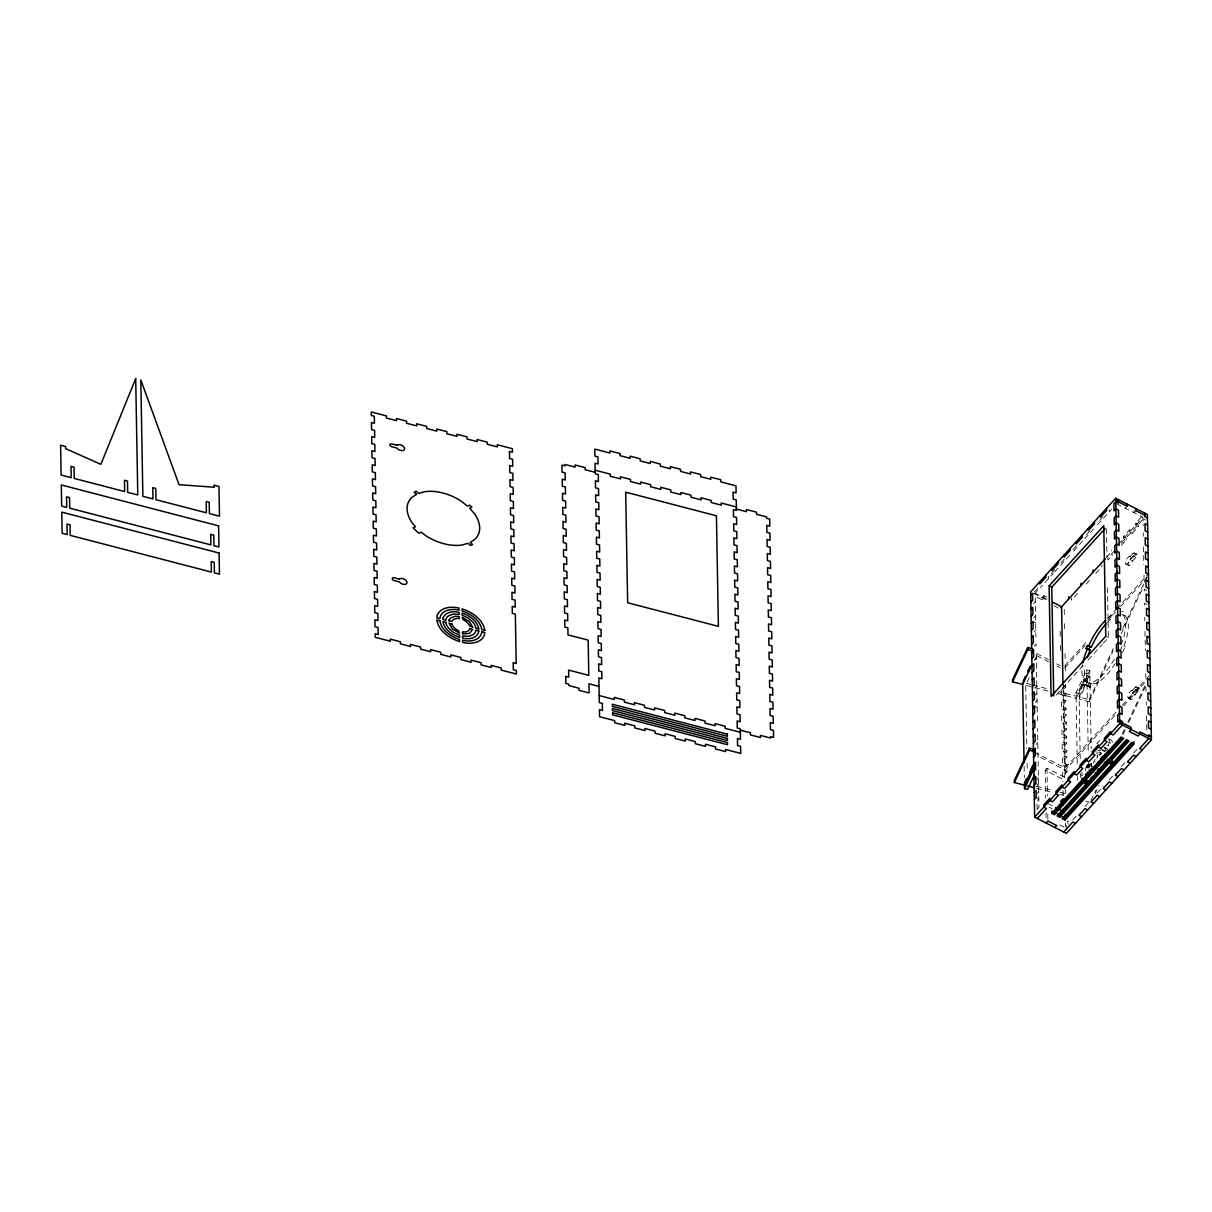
<?xml version="1.0" encoding="UTF-8"?>
<svg xmlns="http://www.w3.org/2000/svg" width="1212" height="1212" viewBox="0 0 1212 1212"><rect width="100%" height="100%" fill="white"/><g stroke="black" fill="none" stroke-linecap="round" stroke-linejoin="round"><path stroke-width="0.75" stroke-dasharray="5 3.75" d="M1082.058 772.226L1081.74 775.953L1083.558 773.953M1089.027 767.938L1089.83 763.833M1085.391 770.741L1086.634 765.181M1121.039 644.966L1122.963 639.784A38.526 14.665 -62.9 0 0 1122.524 614.439L1125.16 615.787A38.526 14.665 -62.9 0 1 1125.615 641.133L1123.676 646.314L1125.221 646.405L1122.539 652.617M1086.088 767.893L1087.452 764.227M1087.679 767.226L1088.876 763.999M1089.285 766.545L1090.315 763.787M1093.163 763.348L1095.087 759.151M1115.237 663.509A38.526 14.665 -62.9 0 1 1095.906 683.28L1092.042 684.083L1090.709 687.189L1089.391 687.098L1086.74 685.75L1088.088 682.644L1085.104 681.447A38.526 14.665 -62.9 0 1 1082.574 664.615M1086.74 685.75L1088.058 685.825L1089.406 682.72L1093.269 681.932A38.526 14.665 -62.9 0 0 1115.131 657.874M1089.391 687.098L1090.739 684.007L1088.088 682.644M1119.888 651.268L1122.585 645.057L1125.221 646.405M1034.836 660.01L1036.366 656.752M1029.291 677.629L1025.716 685.25L1032.912 687.113M1077.286 763.484L1076.029 692.719L1086.785 669.857L1089.815 670.645L1089.876 674.175L1079.119 697.036L1089.209 699.657L1089.24 701.763L1079.15 699.142L1089.906 676.281L1086.891 675.493L1076.12 698.354L1058.121 693.673M1086.785 669.857L1086.846 673.387L1076.089 696.249L1059.879 692.037M1080.21 758.682L1079.059 693.506L1089.815 670.645M1089.209 699.657L1113.222 648.617M1122.827 628.195L1143.658 583.957M1144.446 582.245L1146.855 577.139M1089.24 701.763L1113.267 650.723M1121.267 633.709L1143.689 586.063M1090.997 800.359L1095.799 790.148M1122.221 734.002L1124.615 728.897M1127.827 722.079L1145.431 684.659M1095.027 793.966L1099.026 785.452M1123.054 734.411L1125.463 729.306M1128.66 722.503L1145.476 686.765M1096.83 756.379L1097.799 755.152L1097.33 757.894A9.635 3.666 -62.9 0 0 1094.921 762.227M1034.442 591.926L1037.851 588.168M1054.561 569.792L1048.486 576.473L1048.516 578.578M1064.272 559.096L1060.636 563.11L1060.667 565.216M1076.423 545.733L1072.772 549.748L1072.817 551.854L1082.528 541.158M1089.785 531.038L1084.922 536.371L1084.967 538.492L1093.466 529.129M1099.496 520.342L1103.147 516.327L1103.178 518.448M1034.472 594.032L1042.441 585.26M1044.88 582.593L1053.379 573.231M1054.591 571.897L1070.393 554.52M1106.829 514.433L1097.102 525.129L1097.072 523.008M1111.54 509.252L1109.253 511.767L1109.222 509.646M1033.488 603.743L1035.306 601.728M1046.865 597.183L1043.926 595.683L1042.108 597.683L1042.153 599.788L1034.806 596.046M1042.153 599.788L1043.971 597.789L1043.926 595.683M1125.357 508.252L1127.175 506.252M1033.73 617.817L1035.563 615.817M1135.992 510.752L1134.174 512.752L1134.129 510.646L1131.19 509.146M1033.987 631.906L1035.805 629.907M1121.327 545.339L1126.19 539.991L1123.539 538.643L1123.509 536.537L1129.584 529.856L1132.22 531.204L1132.266 533.31L1129.614 531.962L1129.584 529.856M1132.266 533.31L1138.341 526.629L1135.689 525.281L1135.659 523.175L1141.34 516.903M1106.541 557.353L1111.389 552.005L1111.359 549.9M1118.691 543.991L1142.522 517.766M1113.995 551.248L1107.935 557.929L1107.965 560.05L1112.828 554.702M1121.297 543.234L1143.992 518.251M1077.604 593.456L1071.529 600.137L1071.484 598.016M1086.103 584.093L1089.739 580.093M1095.815 573.412L1101.89 566.731L1101.859 564.61M1034.23 645.996L1036.063 643.981L1036.154 649.268M1034.487 660.07L1036.305 658.071M1129.993 556.672L1133.084 553.263A2.136 0.818 -62.9 0 1 1134.326 553.339A2.136 0.818 -62.9 0 1 1133.144 556.081L1130.038 559.49A4.287 1.636 -62.9 0 1 1126.387 564.277A4.287 1.636 -62.9 0 1 1126.312 559.959A4.287 1.636 -62.9 0 1 1129.993 556.672L1132.629 558.035L1135.735 554.626A2.136 0.818 -62.9 0 1 1136.977 554.687A2.136 0.818 -62.9 0 1 1135.78 557.444L1132.69 560.853A4.287 1.636 -62.9 0 1 1129.039 565.625A4.287 1.636 -62.9 0 1 1128.963 561.308A4.287 1.636 -62.9 0 1 1132.629 558.035M1034.987 688.249L1036.805 686.234M1035.109 695.279L1036.927 693.279M1064.697 665.888L1087.543 640.769M1107.844 618.423L1115.464 610.045M1116.722 608.651L1147.188 575.139M1064.727 668.009L1085.043 645.663M1107.889 620.529L1115.494 612.151M1120.57 606.576L1148.491 575.851M1035.23 702.324L1037.063 700.324M1056.273 694.976L1082.967 665.6M1088.058 660.01L1102.041 644.632M1103.299 643.224L1108.389 637.633L1107.465 585.169M1063.818 689.022L1065.636 687.022L1065.575 683.507M1065.757 694.067L1063.939 696.067L1061.288 694.718L1063.121 692.719L1065.757 694.067L1065.878 701.112L1064.06 703.111L1061.424 701.763L1063.242 699.763L1065.878 701.112M1066.015 708.156L1064.181 710.156L1061.545 708.808L1063.363 706.793L1066.015 708.156L1066.136 715.186L1064.318 717.201L1061.667 715.853L1063.485 713.838L1066.136 715.186M1035.987 744.577L1037.805 742.577M1066.257 722.231L1064.439 724.246L1061.788 722.882L1063.621 720.882L1066.257 722.231L1066.378 729.276L1064.56 731.275L1061.924 729.927L1063.742 727.927L1066.378 729.276M1066.515 736.32L1064.681 738.32L1062.045 736.972L1063.863 734.972L1066.515 736.32L1066.636 743.365L1064.818 745.365L1062.167 744.016L1063.984 742.002L1066.636 743.365M1066.757 750.41L1064.939 752.41L1062.288 751.061L1064.121 749.046L1066.757 750.41L1066.878 757.439L1065.06 759.454L1062.424 758.091L1064.242 756.091L1066.878 757.439M1036.608 779.786L1038.426 777.786M1045.168 770.211L1046.986 768.211L1064.621 777.225L1062.788 779.225L1045.168 770.211L1045.668 798.011M1036.73 786.83L1038.548 784.831L1035.912 783.467M1067.014 764.484L1065.181 766.484L1062.545 765.136L1064.363 763.136L1067.014 764.484L1067.136 771.529L1065.303 773.529L1062.666 772.18L1064.484 770.181L1067.136 771.529M1036.851 793.875L1038.684 791.875M1132.356 690.476L1135.462 687.068A2.136 0.818 -62.9 0 1 1136.704 687.143A2.136 0.818 -62.9 0 1 1135.508 689.886L1132.417 693.294A4.287 1.636 -62.9 0 1 1128.766 698.082A4.287 1.636 -62.9 0 1 1128.69 693.764A4.287 1.636 -62.9 0 1 1132.356 690.476L1135.008 691.825L1138.098 688.416A2.136 0.818 -62.9 0 1 1139.341 688.492A2.136 0.818 -62.9 0 1 1138.159 691.234L1135.053 694.643A4.287 1.636 -62.9 0 1 1131.402 699.43A4.287 1.636 -62.9 0 1 1131.326 695.112A4.287 1.636 -62.9 0 1 1135.008 691.825M1115.979 712.141L1065.212 767.999L1035.154 752.622M1122.327 705.157L1148.976 675.841M1114.737 715.656L1065.242 770.105L1038.533 756.439M1123.63 705.884L1145.204 682.144M1037.124 809.358L1038.957 807.359L1037.548 728.488M1107.829 751.516L1105.192 750.167L1107.011 748.152L1106.723 746.213M1072.802 819.903L1077.665 814.555M1084.952 806.541L1089.8 801.193M1097.087 793.178L1103.162 786.497M1109.238 779.816L1115.313 773.135M1121.388 766.438L1126.251 761.106M1133.538 753.076L1137.174 749.077M1099.693 740.638L1096.83 743.35L1099.481 744.698M1099.587 751.031L1101.041 749.667M1103.223 751.182L1102.45 749.94L1105.102 751.288L1100.602 752.228L1099.663 755.258L1097.527 753.425M1097.951 750.879L1099.723 749.789M1122.206 611.409L1123.509 611.484M1086.846 673.387L1089.876 674.175M1076.029 692.719L1079.059 693.506M1031.079 684.538L1025.67 683.129L1026.837 748.501M1032.882 685.007L1049.077 689.219M1034.715 687.583L1049.122 691.325M1036.457 786.179L1052.667 790.391M1059.864 792.269L1065.272 793.663M1036.502 788.285L1052.698 792.496M1059.909 794.375L1063.5 795.314M1085.982 801.162L1089.346 802.041M1122.176 614.59L1125.16 615.787M1085.104 681.447L1090.739 684.007M1108.95 739.168L1111.328 740.123L1112.858 742.592M1108.51 742.411L1109.768 742.911M1107.132 745.274L1108.222 745.713M1105.162 747.91L1105.753 748.137A12.938 4.924 -62.9 0 1 1107.616 750.046M1116.54 503.737L1142.977 517.266M1145.643 520.024L1143.007 518.675L1143.128 525.705M1135.659 523.175L1138.295 524.523L1138.341 526.629M1123.509 536.537L1126.145 537.886L1126.19 539.991M1134.159 552.808L1136.795 554.172M1133.084 553.263L1135.735 554.626M1133.144 556.081L1135.78 557.444M1130.038 559.49L1132.69 560.853M1125.827 564.125L1128.478 565.474M1146.9 590.441L1144.249 589.093L1144.31 592.607M1147.143 604.53L1144.507 603.182L1144.567 606.697M1046.91 599.289L1035.154 593.289L1035.927 636.951M1033.306 593.183L1049.456 601.44M1053.895 605.803L1058.303 608.06M1105.753 636.285L1108.389 637.633M1033.033 621.514L1035.684 622.862M1136.523 686.613L1139.174 687.962M1135.462 687.068L1138.098 688.416M1135.508 689.886L1138.159 691.234M1132.417 693.294L1135.053 694.643M1128.205 697.915L1130.841 699.279M1036.714 653.632L1048.395 659.601M1056.743 663.873L1060.091 665.585M1036.745 655.737L1048.441 661.722M1056.788 665.994L1060.121 667.691M1089.406 682.72L1092.042 684.083M1088.058 685.825L1090.709 687.189M1062.985 685.674L1065.636 687.022M1034.533 706.005L1037.184 707.369M1106.662 748.501L1104.011 747.153A12.938 4.924 -62.9 0 1 1105.192 750.167M1101.723 749.652L1104.374 751.001M1093.497 767.287L1090.906 765.272A9.635 3.666 -62.9 0 1 1091.421 763.151M1036.154 797.557L1038.805 798.905L1036.987 800.92L1037.139 809.722M1047.607 803.42L1054.016 806.692M1049.001 807.056L1052.198 808.692M1059.636 824.917L1064.045 827.175M1108.692 738.775L1110.662 744.153L1108.828 746.153L1108.465 743.729M1143.249 532.75L1143.31 536.28M1143.507 546.839L1143.81 564.444M1144.007 575.003L1144.067 578.533M1144.749 617.256L1144.81 620.786M1145.007 631.346L1145.34 650.708M1145.749 673.599L1145.81 677.114M1145.991 687.674L1146.067 691.204M1146.249 701.763L1146.31 705.278M1146.491 715.853L1146.749 729.927M1106.465 528.947L1106.965 557.05M1096.981 751.804L1097.012 753.909M1089.906 676.281L1091.194 748.834M1091.451 763.712L1091.527 767.438M1086.891 675.493L1088.27 753.622M1088.437 762.924L1088.527 768.499M1080.468 773.574L1080.543 777.301M1077.513 776.513L1077.574 780.24M1064.257 609.56L1064.394 616.605M1064.515 623.65L1064.636 630.694M1065.045 653.571L1065.136 658.858M1065.257 665.903L1065.378 672.933M1068.075 824.342L1067.999 820.827L1066.181 822.827L1066.302 829.872M1063.681 681.992L1065.378 777.18M1065.606 789.966L1065.666 793.618M1063.015 687.431L1064.621 777.225M1065.424 822.993L1065.484 826.508M1060.167 631.346L1060.288 638.376M1060.424 645.42L1060.515 650.708M1061.197 689.431L1061.288 694.718M1061.424 701.763L1061.545 708.808M1061.667 715.853L1061.788 722.882M1061.924 729.927L1062.045 736.972M1062.167 744.016L1062.288 751.061M1062.424 758.091L1062.545 765.136M1062.666 772.18L1062.833 781.316M1062.985 790.436L1063.121 797.738M1046.986 768.211L1047.486 796.011M1047.895 819.191L1047.759 811.873L1045.941 813.873L1046.047 819.357M1036.245 654.556L1037.427 721.443M1027.094 763.393L1027.2 768.984M1024.14 766.332L1024.337 777.513M1098.845 752.622A9.635 3.666 -62.9 0 1 1101.466 753.667M1087.361 768.06A12.938 4.924 -62.9 0 1 1088.24 764.514M1109.041 617.226A38.526 14.665 -62.9 0 1 1113.086 614.56M1100.163 754.788A9.635 3.666 -62.9 0 1 1101.496 753.97M1090.876 765.863A12.938 4.924 -62.9 0 1 1091.739 763.56M1087.74 682.81A38.526 14.665 -62.9 0 1 1085.21 665.964M1107.147 622.726A38.526 14.665 -62.9 0 1 1111.677 618.59M1084.846 684.841L1081.831 684.053L1081.861 686.159L1084.891 686.946L1084.846 684.841M1084.498 685.598L1081.468 684.81L1081.498 686.931L1084.528 687.719L1084.498 685.598"/><path stroke-width="1.5" d="M1103.299 755.546L1101.481 761.409M1105.798 757.03L1106.829 752.773M1107.798 754.697L1108.601 751.379M1087.285 657.449L1090.133 649.844L1087.482 648.496L1084.649 656.101A38.526 14.665 -62.9 0 0 1082.877 662.994M1107.616 759.348L1103.768 767.726M1090.133 649.844L1086.088 648.405L1087.346 645.496L1091.391 646.935L1095.133 639.375A38.526 14.665 -62.9 0 1 1105.995 623.938M1088.724 649.753L1089.997 646.844L1091.391 646.935M1031.745 653.177L1032.775 648.784L1027.746 647.466L1012.565 679.72L1012.596 681.826L1022.686 684.462L1031.912 664.858M1012.596 681.826L1027.776 649.587L1027.746 647.466M1023.367 680.826L1025.519 676.251M1028.034 670.918L1030.336 666.009M1033.533 753.879L1034.563 749.486L1029.518 748.168L1014.353 780.422L1014.383 782.528L1024.473 785.164L1034.457 763.924M1014.383 782.528L1029.564 750.289L1029.518 748.168M1026.579 778.468L1024.428 783.043L1024.534 788.679L1027.564 789.466L1034.472 774.771M1030.579 769.984L1032.882 765.075M1024.534 788.679L1034.518 767.454M1086.422 784.618L1087.967 781.346M1088.755 645.572L1092.482 638.012A38.526 14.665 -62.9 0 1 1105.647 620.226M1105.42 761.651L1098.178 773.756M1101.875 766.075L1097.345 772.65M1097.314 770.529L1098.754 768.726M1031.7 651.071L1034.654 817.161L1066.363 833.386L1151.4 739.835L1147.4 514.494L1115.691 498.268L1030.654 591.82L1031.654 648.162M1030.715 595.35L1032.533 593.335L1032.669 600.379L1030.836 602.394M1049.122 585.866L1103.784 525.72L1105.753 636.285L1051.092 696.415L1049.122 585.866L1051.774 587.214L1053.698 695.9M1030.973 609.424L1032.791 607.424L1032.912 614.469L1031.094 616.469M1051.774 587.214L1105.162 528.477M1031.215 623.513L1033.033 621.514L1033.169 628.543L1031.336 630.558M1031.473 637.603L1033.291 635.588L1033.412 642.633L1031.594 644.632M1060.909 607.56L1105.329 558.687M1031.715 651.677L1033.533 649.677L1033.669 656.722L1031.836 658.722M1031.973 665.767L1033.791 663.767L1033.912 670.797L1032.094 672.812M1032.215 679.856L1034.033 677.841L1034.169 684.886L1032.336 686.886M1032.472 693.931L1034.291 691.931L1034.412 698.976L1032.594 700.975M1032.715 708.02L1034.533 706.005L1034.669 713.05L1032.836 715.065M1032.957 722.094L1034.79 720.095L1034.912 727.139L1033.094 729.139M1033.215 736.184L1035.033 734.184L1035.154 741.229L1033.336 743.229M1033.594 757.318L1035.412 755.303L1035.29 748.258M1033.715 764.348L1035.533 762.348L1035.654 769.393L1033.836 771.393M1033.957 778.437L1035.79 776.438L1035.912 783.467L1034.094 785.482M1034.215 792.527L1036.033 790.512L1036.154 797.557L1034.336 799.556M1034.654 817.161L1119.676 723.625L1115.691 498.268M1037.29 818.524L1046.41 808.495L1043.759 807.147L1043.729 805.026L1049.789 798.344L1049.834 800.465L1052.47 801.814L1058.546 795.133L1055.91 793.784L1055.864 791.663L1061.939 784.982L1061.985 787.103L1064.621 788.451L1070.696 781.77L1068.06 780.422L1068.014 778.301L1074.09 771.62L1074.12 773.741L1076.771 775.089L1082.846 768.408L1080.195 767.06L1080.165 764.939L1086.24 758.257L1086.27 760.363L1088.921 761.727L1094.997 755.046L1092.345 753.682L1092.315 751.576L1098.39 744.895L1098.42 747.001L1101.072 748.365L1107.132 741.683L1104.496 740.32L1104.45 738.214L1110.525 731.533L1110.571 733.639L1113.207 734.987L1122.327 724.973L1122.267 721.443L1119.615 720.095L1117.797 722.11L1117.676 715.065L1119.494 713.05L1122.13 714.413L1122.009 707.369L1119.373 706.02L1117.54 708.02L1117.419 700.975L1119.237 698.976L1121.888 700.324L1121.767 693.279L1119.115 691.931L1117.297 693.931L1117.176 686.886L1118.994 684.886L1121.63 686.234L1121.509 679.205L1118.873 677.841L1117.04 679.856L1116.919 672.812L1118.737 670.797L1121.388 672.16L1121.267 665.115L1118.615 663.767L1116.797 665.767L1116.676 658.722L1118.494 656.722L1121.13 658.071L1121.009 651.026L1118.373 649.677L1116.54 651.677L1116.419 644.648L1118.237 642.633L1120.888 643.981L1120.767 636.951L1118.115 635.588L1116.297 637.603L1116.176 630.558L1117.994 628.558L1120.63 629.907L1120.509 622.862L1117.873 621.514L1116.04 623.513L1115.919 616.469L1117.752 614.469L1120.388 615.817L1120.267 608.772L1117.615 607.424L1115.797 609.424L1115.676 602.394L1117.494 600.379L1120.146 601.743L1120.009 594.698L1117.373 593.335L1115.555 595.35L1115.419 588.305L1117.252 586.305L1119.888 587.653L1119.767 580.609L1117.116 579.26L1115.298 581.26L1115.176 574.215L1116.994 572.215L1119.646 573.564L1119.509 566.519L1116.873 565.171L1115.055 567.186L1114.919 560.141L1116.752 558.126L1119.388 559.49L1119.267 552.445L1116.616 551.096L1114.798 553.096L1114.676 546.051L1116.494 544.052L1119.146 545.4L1119.009 538.355L1116.373 537.007L1114.555 539.007L1114.419 531.962L1116.252 529.962L1118.888 531.31L1118.767 524.281L1116.116 522.917L1114.298 524.932L1114.176 517.888L1115.994 515.873L1118.646 517.236L1118.509 510.191L1115.873 508.843L1114.055 510.843L1113.919 503.798L1115.752 501.798L1118.388 503.147L1118.328 499.632M1060.576 801.405L1063.091 798.632M1051.804 813.207L1121.039 737.032L1123.676 738.396L1054.44 814.57L1051.804 813.207L1051.758 811.101L1054.41 812.449L1054.44 814.57M1054.41 812.449L1122.388 737.669M1046.107 823.024L1047.926 821.024L1056.743 825.523L1054.91 827.538M1084.74 783.331L1087.255 780.558M1059.727 817.267L1128.963 741.093L1126.327 739.744L1057.091 815.918L1059.727 817.267L1059.697 815.161L1127.675 740.365M1110.177 763.878L1112.692 761.106M1062.363 818.615L1131.614 742.441L1134.25 743.789L1065.015 819.979L1062.363 818.615L1062.333 816.509L1064.969 817.858L1065.015 819.979M1064.969 817.858L1134.22 741.683M1063.727 832.038L1072.832 822.009L1075.483 823.372M1095.572 776.756L1090.073 780.937L1086.573 781.164M1090.951 778.104L1095.527 774.65L1095.496 772.529M1094.466 776.619L1096.678 775.256M1092.709 772.438L1089.982 772.286L1089.073 770.059L1091.861 772.392M1089.194 783.77L1085.194 784.028M1086.088 648.405L1087.482 648.496M595.183 470.226L610.318 474.165L610.348 476.271L620.438 478.892L620.392 476.786L630.482 479.407L630.513 481.512L640.603 484.149L640.557 482.028L650.647 484.648L650.677 486.769L660.767 489.39L660.722 487.269L670.812 489.906L670.842 492.011L680.932 494.632L680.886 492.526L690.976 495.147L691.022 497.253L701.097 499.874L701.066 497.768L711.141 500.389L711.186 502.51L721.261 505.131L721.231 503.01L736.351 506.949M595.228 472.332L585.138 469.711L585.108 467.605L575.018 464.984L575.064 467.09L564.974 464.469L565.004 465.878L561.974 465.09L562.095 472.135L565.125 472.922L565.246 479.967L562.232 479.179L562.353 486.209L565.368 486.997L565.504 494.041L562.474 493.254L562.595 500.298L565.625 501.086L565.746 508.131L562.716 507.343L562.853 514.388L565.868 515.176L566.004 522.22L562.974 521.433L563.095 528.462L566.125 529.25L566.246 536.295L563.216 535.507L563.353 542.552L566.368 543.34L566.504 550.384L563.474 549.597L563.595 556.641L566.625 557.429L566.746 564.459L563.716 563.671L563.853 570.716L566.868 571.503L567.004 578.548L563.974 577.76L564.095 584.805L567.125 585.593L567.246 592.638L564.216 591.85L564.353 598.895L567.367 599.682L567.489 606.712L564.474 605.924L564.595 612.969L567.625 613.757L567.746 620.802L564.716 620.014L564.853 627.058L567.867 627.846L567.989 634.891L588.168 640.133L588.79 675.342L568.625 670.1L568.746 677.144L565.716 676.357L565.837 683.386L568.867 684.174L568.898 685.583L578.972 688.204L579.018 690.325L589.093 692.946L588.941 683.795L599.016 686.416M736.396 509.055L746.471 511.691L746.44 509.57L756.515 512.191L756.561 514.312L766.635 516.933L766.666 518.342L769.681 519.13L769.817 526.175L766.787 525.387L766.908 532.416L769.938 533.204L770.059 540.249L767.044 539.461L767.166 546.506L770.181 547.294L770.317 554.338L767.287 553.551L767.408 560.595L770.438 561.383L770.559 568.413L767.529 567.64L767.666 574.67L770.68 575.458L770.817 582.502L767.787 581.715L767.908 588.759L770.938 589.547L771.059 596.592L768.029 595.804L768.166 602.849L771.18 603.637L771.317 610.666L768.287 609.878L768.408 616.923L771.438 617.711L771.559 624.756L768.529 623.968L768.666 631.013L771.68 631.8L771.817 638.845L768.787 638.057L768.908 645.102L771.938 645.875L772.059 652.92L769.029 652.132L769.165 659.177L772.18 659.964L772.302 667.009L769.287 666.221L769.408 673.266L772.438 674.054L772.559 681.099L769.529 680.311L769.665 687.34L772.68 688.128L772.802 695.173L769.787 694.385L769.908 701.43L772.938 702.218L773.059 709.262L770.029 708.475L770.15 715.519L773.18 716.307L773.301 723.337L770.287 722.564L770.408 729.594L773.438 730.381L773.559 737.426L770.529 736.638L770.559 738.047L760.469 735.426L760.515 737.532L750.425 734.911L750.395 732.805L740.305 730.185M1027.776 649.587L1032.821 650.889M1029.564 750.289L1034.609 751.591M1027.488 785.937L1034.7 787.815M599.183 695.567L614.302 699.506L614.272 697.385L624.347 700.021L624.392 702.127L634.467 704.748L634.437 702.642L644.511 705.263L644.557 707.369L654.631 709.99L654.601 707.884L664.691 710.505L664.721 712.626L674.811 715.247L674.766 713.126L684.856 715.747L684.886 717.868L694.976 720.489L694.93 718.383L705.02 721.004L705.051 723.11L715.141 725.73L715.095 723.625L725.185 726.246L725.215 728.351L740.35 732.29M1087.952 782.013L1090.027 782.846M1115.722 500.389L1127.175 506.252L1127.145 504.131M1144.795 515.251L1135.992 510.752L1135.947 508.646M1147.476 518.024L1144.825 516.66L1144.764 513.146M1147.597 525.054L1144.946 523.705L1145.082 530.75L1147.719 532.098M1147.84 539.143L1145.204 537.795L1145.325 544.839L1147.961 546.188M1148.097 553.233L1145.446 551.869L1145.567 558.914L1148.218 560.262M1148.34 567.307L1145.704 565.959L1145.825 573.003L1148.461 574.352M1148.597 581.396L1145.946 580.048L1146.067 587.093L1148.718 588.441M1148.84 595.486L1146.204 594.122L1146.325 601.167L1148.961 602.515M1149.097 609.56L1146.446 608.212L1146.567 615.257L1149.218 616.605M1149.34 623.65L1146.703 622.301L1146.825 629.331L1149.461 630.694M1149.597 637.739L1146.946 636.376L1147.067 643.42L1149.718 644.769M1052.789 602.288L1061.591 606.803L1062.954 683.916M1149.84 651.814L1147.203 650.465L1147.325 657.51L1149.961 658.858M1150.097 665.903L1147.446 664.555L1147.567 671.584L1150.218 672.948M1087.346 645.496L1089.997 646.844M1150.339 679.977L1147.703 678.629L1147.825 685.674L1150.461 687.022M1150.582 694.067L1147.946 692.719L1148.067 699.763L1150.718 701.112M1150.839 708.156L1148.188 706.793L1148.325 713.838L1150.961 715.201M1151.082 722.231L1148.446 720.882L1148.567 727.927L1151.218 729.276M1151.339 736.32L1148.688 734.972L1148.764 738.487L1139.644 748.516L1142.295 749.864M1119.646 721.504L1131.099 727.367L1131.129 729.472L1129.311 731.487L1138.129 735.987L1139.947 733.987L1139.901 731.866L1148.718 736.381M1119.676 723.625L1151.4 739.835M1136.22 756.546L1133.568 755.197L1127.493 761.878L1130.145 763.227M1124.069 769.908L1121.418 768.559L1115.358 775.241L1117.994 776.589M1111.919 783.27L1109.283 781.922L1103.208 788.603L1105.844 789.951M1088.073 775.407L1085.422 774.059L1086.861 777.862M1099.769 796.632L1097.133 795.284L1091.058 801.965L1093.709 803.314M1087.634 810.01L1084.982 808.646L1078.907 815.328L1081.558 816.691M1055.622 807.51L1063.636 811.616M1057.046 813.797L1059.697 815.161M1081.786 778.074L1082.21 780.967M1106.571 508.298L1106.617 510.403L1100.541 517.1L1100.496 514.979M1094.421 521.66L1094.466 523.781L1088.391 530.462L1088.361 528.341M1093.133 569.943L1093.179 572.049M1082.286 535.022L1082.316 537.143L1076.241 543.824L1076.211 541.703M1080.998 583.305L1081.028 585.426M1070.135 548.385L1070.166 550.506L1064.091 557.187L1064.06 555.066M1068.848 596.668L1068.878 598.789M1065.272 814.191L1065.363 819.463M1063.151 799.572L1063.242 805.041M1063.318 808.692L1063.378 812.343M1057.985 561.762L1058.031 563.868L1051.955 570.549L1051.91 568.443M1045.835 575.124L1045.88 577.23L1039.805 583.911L1039.76 581.805M1028.382 670.145L1028.427 672.266M1029.806 771.62L1029.852 773.726M1022.655 682.341L1024.064 762.606M1105.071 754.167A12.938 4.924 -62.9 0 1 1104.193 757.712M1101.526 756.939A9.635 3.666 -62.9 0 1 1097.739 765.681M1094.906 768.787A9.635 3.666 -62.9 0 1 1090.967 768.559M1089.33 775.438A12.938 4.924 -62.9 0 1 1087.24 772.059M437.38 614.772L436.82 617.923L439.835 618.711C440.744 609.863 452 608.272 459.06 610.181L459.03 608.076C451.47 606.288 441.274 606.97 437.38 614.772M443.244 617.393L442.865 619.499L445.895 620.286A12.938 7.984 25.2 0 1 449.076 615.59L453.106 614.105L459.136 614.408L459.09 612.302C453.53 611.015 446.092 611.666 443.244 617.393M449.107 619.999L448.91 621.074L452.031 621.302A9.635 5.939 25.2 0 1 458.378 618.499L459.212 618.635L459.166 616.529L454.651 616.332L450.273 618.271L449.107 619.999M469.726 628.589L469.62 629.149A9.635 5.939 25.2 0 1 463.287 631.967L462.454 631.816L462.499 633.937L469.498 633.422L472.756 629.376L469.726 628.589M478.801 630.952C477.937 638.36 468.529 639.724 462.56 638.163L462.529 636.042L468.559 636.345L472.589 634.861A12.938 7.984 25.2 0 0 475.771 630.164L478.801 630.952M481.831 631.74C480.922 640.587 469.665 642.178 462.605 640.269L462.636 642.375C470.801 644.632 483.891 642.83 484.845 632.528L481.831 631.74M135.699 378.614L100.854 464.332L65.675 448.652L65.645 446.546L60.6 445.228L61.13 475.028L71.205 477.649L71.008 466.378L74.038 467.165L74.235 478.437L124.654 491.557L124.457 480.285L127.472 481.073L127.684 492.345L137.774 494.966L135.699 378.614M416.489 494.36L411.716 497.496A38.526 23.77 25.2 0 0 412.171 522.857L415.519 526.705L413.034 527.811L418.807 533.28L421.291 532.174L425.624 535.583A38.526 23.77 25.2 0 0 461.923 545.036L468.165 543.294L470.483 545.476L472.589 544.536L470.286 542.355L475.043 539.204A38.526 23.77 25.2 0 0 474.589 513.858L469.68 508.192L471.922 507.192L469.756 505.146L467.514 506.146L461.136 501.117A38.526 23.77 25.2 0 0 424.836 491.678L418.594 493.42L416.292 491.224L414.171 492.163L416.489 494.36M213.963 487.224L179.028 484.664L140.804 379.932L142.864 496.284L152.954 498.92L152.757 487.648L155.772 488.436L155.984 499.708L206.388 512.812L206.191 501.556L209.221 502.344L209.418 513.6L219.508 516.221L218.978 486.421L213.933 485.118L213.963 487.224M619.983 453.546L609.894 450.925L609.939 453.03L594.819 449.107L594.94 456.136L597.955 456.924L598.092 463.969L595.062 463.181L595.243 473.74L598.273 474.528L598.395 481.573L595.38 480.785L595.501 487.83L598.531 488.618L598.652 495.663L595.622 494.875L595.743 501.919L598.773 502.707L598.895 509.737L595.88 508.949L596.001 515.994L599.016 516.782L599.152 523.826L596.122 523.039L596.243 530.083L599.273 530.871L599.395 537.916L596.38 537.128L596.501 544.173L599.516 544.961L599.652 551.99L596.622 551.202L596.743 558.247L599.773 559.035L599.895 566.08L596.865 565.292L597.001 572.337L600.016 573.125L600.152 580.169L597.122 579.381L597.243 586.411L600.273 587.199L600.394 594.244L597.365 593.456L597.501 600.501L600.516 601.288L600.652 608.333L597.622 607.545L597.743 614.59L600.773 615.378L600.894 622.423L597.864 621.635L598.001 628.664L601.016 629.452L601.152 636.497L598.122 635.709L598.243 642.754L601.273 643.542L601.394 650.586L598.364 649.799L598.501 656.843L601.516 657.631L601.637 664.661L598.622 663.888L598.743 670.918L601.773 671.706L601.894 678.75L598.864 677.962L599.304 702.612L602.334 703.399L602.455 710.444L599.425 709.656L599.561 716.701L614.681 720.625L614.711 722.746L624.801 725.367L624.756 723.261L634.846 725.882L634.876 727.988L644.966 730.609L644.935 728.503L655.01 731.124L655.056 733.23L665.13 735.866L665.1 733.745L675.175 736.366L675.22 738.487L685.295 741.108L685.265 738.987L695.34 741.608L695.385 743.729L705.46 746.35L705.429 744.244L715.504 746.865L715.55 748.971L725.624 751.591L725.594 749.486L740.714 753.425L740.593 746.38L737.563 745.592L737.441 738.547L740.471 739.335L740.29 728.776L737.26 727.988L737.138 720.943L740.153 721.731L740.032 714.686L737.002 713.898L736.881 706.854L739.911 707.641L739.79 700.597L736.76 699.824L736.638 692.779L739.653 693.567L739.532 686.522L736.502 685.734L736.381 678.69L739.411 679.477L739.29 672.433L736.26 671.645L736.138 664.6L739.153 665.388L739.032 658.358L736.002 657.571L735.881 650.526L738.911 651.314L738.79 644.269L735.76 643.481L735.639 636.436L738.653 637.224L738.532 630.179L735.517 629.392L735.381 622.362L738.411 623.135L738.29 616.105L735.26 615.317L735.139 608.272L738.153 609.06L738.032 602.016L735.017 601.228L734.881 594.183L737.911 594.971L737.79 587.926L734.76 587.138L734.639 580.109L737.669 580.896L737.532 573.852L734.517 573.064L734.381 566.019L737.411 566.807L737.29 559.762L734.26 558.974L734.139 551.93L737.169 552.717L737.032 545.673L734.017 544.9L733.881 537.855L736.911 538.643L736.79 531.598L733.76 530.811L733.639 523.766L736.669 524.554L736.532 517.509L733.518 516.721L733.381 509.676L736.411 510.464L736.229 499.905L733.199 499.117L733.078 492.072L736.108 492.86L735.972 485.815L720.852 481.891L720.822 479.77L710.732 477.149L710.762 479.27L700.688 476.649L700.642 474.528L690.567 471.907L690.598 474.013L680.523 471.392L680.477 469.286L670.403 466.665L670.433 468.771L660.358 466.15L660.313 464.029L650.238 461.408L650.268 463.529L640.194 460.908L640.148 458.787L630.073 456.166L630.104 458.287L620.014 455.651L619.983 453.546M386.37 415.898L371.236 411.974L371.296 415.489L374.326 416.277L374.447 423.321L371.433 422.533L371.554 429.578L374.584 430.366L374.705 437.396L371.675 436.608L371.796 443.653L374.826 444.44L374.947 451.485L371.932 450.697L372.054 457.742L375.069 458.53L375.205 465.575L372.175 464.787L372.296 471.816L375.326 472.604L375.447 479.649L372.432 478.861L372.554 485.906L375.568 486.694L375.705 493.738L372.675 492.951L372.796 499.995L375.826 500.783L375.947 507.828L372.917 507.04L373.054 514.07L376.068 514.858L376.205 521.902L373.175 521.115L373.296 528.159L376.326 528.947L376.447 535.992L373.417 535.204L373.554 542.249L376.568 543.037L376.705 550.066L373.675 549.278L373.796 556.323L376.826 557.111L376.947 564.156L373.917 563.368L374.053 570.413L377.068 571.2L377.205 578.245L374.175 577.457L374.296 584.502L377.326 585.29L377.447 592.32L374.417 591.532L374.553 598.577L377.568 599.364L377.69 606.409L374.675 605.621L374.796 612.666L377.826 613.454L377.947 620.499L374.917 619.711L375.053 626.74L378.068 627.528L378.189 634.573L375.175 633.785L375.235 637.315L390.355 641.239L390.325 639.133L400.399 641.754L400.445 643.875L410.52 646.496L410.489 644.375L420.564 646.996L420.609 649.117L430.684 651.738L430.654 649.632L440.729 652.253L440.774 654.359L450.864 656.98L450.819 654.874L460.908 657.495L460.939 659.601L471.029 662.237L470.983 660.116L481.073 662.737L481.103 664.858L491.193 667.479L491.148 665.358L501.238 667.994L501.268 670.1L516.403 674.039L516.342 670.509L513.312 669.721L513.191 662.691L516.206 663.464L515.342 614.181L512.312 613.393L512.191 606.348L515.206 607.136L515.085 600.091L512.055 599.304L511.934 592.259L514.964 593.047L514.842 586.002L511.812 585.229L511.691 578.185L514.706 578.972L514.585 571.928L511.57 571.14L511.434 564.095L514.464 564.883L514.342 557.838L511.312 557.05L511.191 550.006L514.206 550.793L514.085 543.764L511.07 542.976L510.934 535.931L513.964 536.719L513.843 529.674L510.813 528.886L510.691 521.842L513.721 522.63L513.585 515.585L510.57 514.797L510.434 507.767L513.464 508.54L513.343 501.51L510.313 500.723L510.191 493.678L513.221 494.466L513.085 487.421L510.07 486.633L509.934 479.588L512.964 480.376L512.843 473.331L509.813 472.544L509.691 465.514L512.721 466.302L512.585 459.257L509.57 458.469L509.434 451.425L512.464 452.212L512.403 448.682L497.284 444.759L497.314 446.864L487.239 444.243L487.194 442.138L477.119 439.502L477.149 441.622L467.075 439.002L467.029 436.881L456.939 434.26L456.985 436.381L446.895 433.76L446.864 431.639L436.774 429.018L436.82 431.124L426.73 428.503L426.7 426.397L416.61 423.776L416.655 425.882L406.565 423.261L406.535 421.155L396.445 418.519L396.491 420.64L386.401 418.019L386.37 415.898M716.428 515.782L625.68 492.178L627.649 602.743L718.398 626.346L716.428 515.782M397.021 445.304L391.885 443.971A2.136 1.318 25.2 0 0 389.885 444.849A2.136 1.318 25.2 0 0 391.93 446.789L397.066 448.122A4.287 2.636 25.2 0 0 403.172 450.455A4.287 2.636 25.2 0 0 403.096 446.137A4.287 2.636 25.2 0 0 397.021 445.304M218.599 525.872L61.297 484.952L61.676 506.071L66.721 507.389L66.539 496.829L69.554 497.617L69.751 508.176L210.903 544.9L210.721 534.34L213.751 535.128L213.933 545.688L218.978 546.991L218.599 525.872M399.399 579.109L394.248 577.776A2.136 1.318 25.2 0 0 392.264 578.654A2.136 1.318 25.2 0 0 394.294 580.593L399.445 581.927A4.287 2.636 25.2 0 0 405.55 584.26A4.287 2.636 25.2 0 0 405.459 579.942A4.287 2.636 25.2 0 0 399.399 579.109M219.084 553.051L61.782 512.131L62.16 533.265L67.205 534.568L67.008 524.008L70.038 524.796L70.22 535.356L211.388 572.079L211.206 561.52L214.221 562.307L214.418 572.867L219.463 574.185L219.084 553.051M472.71 627.271L469.574 625.862A9.635 5.939 25.2 0 0 463.075 619.711L462.196 617.302L469.286 621.483L472.71 627.271M478.77 628.846L475.74 628.058A12.938 7.984 25.2 0 0 472.347 621.635L468.226 618.044L462.166 615.196L462.12 613.09C469.468 615.484 477.301 620.771 478.77 628.846M484.815 630.422L481.785 629.634C480.134 620.029 470.801 613.772 462.09 610.969L462.045 608.863C472.135 612.06 482.982 619.271 484.815 630.422M439.88 620.832L436.85 620.044C438.683 631.179 449.531 638.406 459.621 641.602L459.575 639.481C450.864 636.679 441.532 630.437 439.88 620.832M445.925 622.407L442.895 621.62C444.365 629.679 452.197 634.967 459.545 637.376L459.5 635.255L453.44 632.406L449.319 628.816A12.938 7.984 25.2 0 1 445.925 622.407M451.97 623.968L448.955 623.18L452.379 628.983L459.469 633.149L458.59 630.74A9.635 5.939 25.2 0 1 452.091 624.589L451.97 623.968M727.336 734.169L612.378 704.263L612.424 706.369L727.367 736.275L727.336 734.169M727.412 738.396L612.454 708.49L612.499 710.596L727.442 740.502L727.412 738.396M727.473 742.608L612.53 712.717L612.575 714.822L727.518 744.729L727.473 742.608"/></g></svg>
